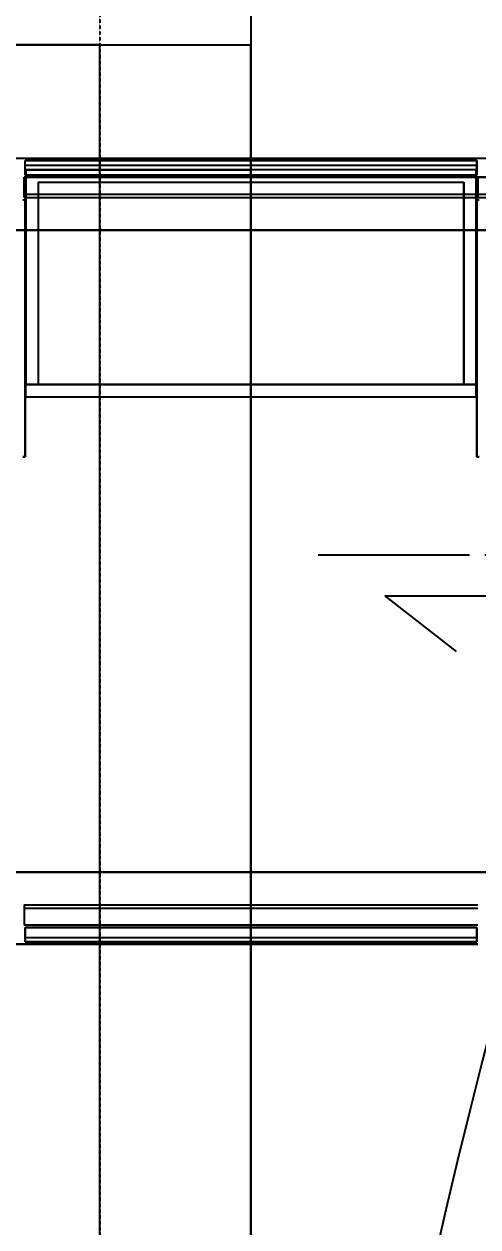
# Model space of a CAD drawing. Extents: x 11992 to 29481, y -6727 to 6811.
# Drawn here: x 18800 to 19400, y -2334 to -742 of the extents above; entities that cross this region are included whole.
import ezdxf

# ---------------------------------------------------------------- set-up
doc = ezdxf.new("R2010")
doc.units = 0
doc.header["$MEASUREMENT"] = 0
doc.linetypes.add('DASHED', pattern=[19.05, 12.7, -6.35])
doc.linetypes.add('DOTE', pattern=[2.42, 2, -0.2, 0.02, -0.2])
doc.layers.get('0').update_dxf_attribs({"color": 8, "linetype": 'CONTINUOUS'})
for name, color, linetype in [('DQ-BEAM-DASH', 8, 'DASHED'), ('zoylight 4标注', 9, 'CONTINUOUS'), ('zoylight 5回路', 4, 'CONTINUOUS')]:
    doc.layers.add(name, color=color, linetype=linetype)

# ---------------------------------------------------------------- blocks, each defined once
blk = doc.blocks.new('MB-B')
at = {"layer": 'DQ-BEAM-DASH', "ltscale": 0.01}
for p, q in [((-11200, 4800), (-11200, 1100)), ((-11000, 4800), (-11000, 1100))]:
    blk.add_line(p, q, dxfattribs=at)

msp = doc.modelspace()

# ---------------------------------------------------------------- linework, layer by layer
for p, q in [((19099.6, 430.6, 559.6), (19099.6, -3269.4, 559.6)), ((19099.6, 430.6, 559.6), (19099.6, -3269.4, 559.6)), ((19099.6, 430.6, 379.6), (19099.6, -3269.4, 379.6)), ((19099.6, 430.6, 329.6), (19099.6, -3269.4, 329.6)), ((19099.6, 430.6, -40.4), (19099.6, -769.4, -40.4)), ((19099.6, 430.6, 379.6), (19099.6, -769.4, 379.6)), ((12599.6, -769.4, -40.4), (19099.6, -769.4, -40.4)), ((12599.6, -769.4, 379.6), (19099.6, -769.4, 379.6)), ((18899.6, -769.4, -40.4), (18699.6, -769.4, -40.4)), ((18899.6, -769.4, 379.6), (18699.6, -769.4, 379.6)), ((18899.6, -3369.4, -40.4), (18899.6, -769.4, -40.4)), ((18899.6, -769.4, -40.4), (19099.6, -769.4, -40.4)), ((18899.6, -3969.4, -40.4), (18899.6, -769.4, -40.4)), ((18899.6, -3269.4, 379.6), (18899.6, -769.4, 379.6)), ((18899.6, -769.4, 379.6), (19099.6, -769.4, 379.6)), ((18899.6, -3969.4, 379.6), (18899.6, -769.4, 379.6)), ((18899.6, -769.4, -40.4), (18899.6, -769.4, 379.6)), ((18899.6, -769.4, -40.4), (18899.6, -769.4, 379.6)), ((19099.6, -3369.4, -40.4), (19099.6, -769.4, -40.4)), ((19099.6, -769.4, -40.4), (19099.6, -769.4, 379.6)), ((19099.6, -3269.4, 379.6), (19099.6, -769.4, 379.6)), ((19099.6, -769.4, -40.4), (19099.6, -769.4, 379.6)), ((18399.7, -919.4, -1557.4), (20617.6, -919.4, -1557.4)), ((18399.7, -919.4, -1497.4), (20617.6, -919.4, -1497.4)), ((18801.1, -928.3, -1788.4), (18801.1, -922.3, -1788.4)), ((18801.1, -922.4, -1804.4), (18801.1, -922.3, -1788.4)), ((19398.1, -922.3, -1788.3), (18801.1, -922.3, -1788.4)), ((19398.1, -922.4, -1804.4), (18801.1, -922.4, -1804.4)), ((18801.1, -922.4, -2385.4), (18801.1, -922.4, -1804.4)), ((19398.1, -922.4, -2385.4), (18801.1, -922.4, -2385.4)), ((18801.1, -941.4, -2385.4), (18801.1, -922.4, -2385.4)), ((18801.1, -941.4, -1804.4), (18801.1, -922.4, -1804.4)), ((18801.1, -922.4, -1804.4), (19398.1, -922.4, -1804.3)), ((18801.1, -941.4, -1804.4), (18801.1, -922.4, -1804.4)), ((19398.1, -922.3, -1788.3), (19398.1, -928.3, -1788.3)), ((19398.1, -922.3, -1788.3), (19398.1, -922.4, -1804.3)), ((19398.1, -922.4, -2385.4), (19398.1, -922.4, -1804.4)), ((19398.1, -922.4, -2385.4), (19398.1, -941.4, -2385.4)), ((19398.1, -922.4, -1804.4), (19398.1, -941.4, -1804.4)), ((19398.1, -941.4, -1804.3), (19398.1, -922.4, -1804.3)), ((18801.1, -941.4, -1797.4), (18801.1, -928.3, -1797.4)), ((18801.1, -928.3, -1797.4), (18801.1, -928.3, -1788.4)), ((18801.1, -928.3, -1788.4), (19398.1, -928.3, -1788.3)), ((18801.1, -928.3, -1797.4), (19398.1, -928.3, -1797.3)), ((18802.1, -934.9, -1757.4), (18802.1, -934.9, -1667.4)), ((18802.1, -934.9, -1667.4), (18802.1, -1218.9, -1667.4)), ((18802.1, -1234.9, -1757.4), (18802.1, -934.9, -1757.4)), ((19397.1, -934.9, -1757.4), (18802.1, -934.9, -1757.4)), ((19397.1, -934.9, -1667.4), (18802.1, -934.9, -1667.4)), ((18802.1, -934.9, -1667.4), (19099.6, -934.9, -1667.4)), ((19397.1, -934.9, -1667.4), (19099.6, -934.9, -1667.4)), ((19397.1, -934.9, -1757.4), (19397.1, -934.9, -1667.4)), ((19397.1, -934.9, -1757.4), (19397.1, -1234.9, -1757.4)), ((19397.1, -1218.9, -1667.4), (19397.1, -934.9, -1667.4)), ((19398.1, -941.4, -1797.3), (19398.1, -928.3, -1797.3)), ((19398.1, -928.3, -1788.3), (19398.1, -928.3, -1797.3)), ((18799.6, -944.4, -1804.9), (18799.6, -966.7, -1804.9)), ((18799.6, -944.4, -1804.9), (19399.6, -944.4, -1804.9)), ((18799.6, -971.2, -1809.4), (18799.6, -944.4, -1809.4)), ((19399.6, -944.4, -1809.4), (18799.6, -944.4, -1809.4)), ((18799.6, -944.4, -1804.9), (18799.6, -944.4, -1809.4)), ((18801.1, -941.4, -2385.4), (18801.1, -941.4, -1804.4)), ((18801.1, -941.4, -1804.4), (19398.1, -941.4, -1804.4)), ((18801.1, -941.4, -2385.4), (19398.1, -941.4, -2385.4)), ((18801.1, -941.4, -1804.4), (19398.1, -941.4, -1804.3)), ((18801.1, -941.4, -1797.4), (18801.1, -941.4, -1804.4)), ((18801.1, -941.4, -1797.4), (19398.1, -941.4, -1797.3)), ((18818.1, -950.9, -1667.4), (19381.1, -950.9, -1667.4)), ((18818.1, -950.9, -1741.4), (19381.1, -950.9, -1741.4)), ((18818.1, -950.9, -1667.4), (18818.1, -1218.9, -1667.4)), ((18818.1, -950.9, -1667.4), (18818.1, -950.9, -1741.4)), ((18818.1, -950.9, -1741.4), (18818.1, -1218.9, -1741.4)), ((19381.1, -950.9, -1667.4), (19381.1, -1218.9, -1667.4)), ((19381.1, -950.9, -1667.4), (19381.1, -950.9, -1741.4)), ((19381.1, -1218.9, -1741.4), (19381.1, -950.9, -1741.4)), ((19398.1, -941.4, -2385.4), (19398.1, -941.4, -1804.4)), ((19398.1, -941.4, -1797.3), (19398.1, -941.4, -1804.3)), ((19399.6, -944.4, -1804.9), (19399.6, -966.7, -1804.9)), ((19399.6, -944.4, -1804.9), (20599.6, -944.4, -1804.9)), ((19399.6, -971.2, -1809.4), (19399.6, -944.4, -1809.4)), ((20599.6, -944.4, -1809.4), (19399.6, -944.4, -1809.4)), ((19399.6, -944.4, -1804.9), (19399.6, -944.4, -1809.4)), ((19399.6, -966.7, -1804.9), (19399.6, -944.4, -1804.9)), ((19399.6, -944.4, -1809.4), (19399.6, -971.2, -1809.4)), ((19399.6, -944.4, -1809.4), (19399.6, -944.4, -1804.9)), ((18799.6, -966.7, -1804.9), (19399.6, -966.7, -1804.9)), ((18799.6, -966.7, -1757.4), (19399.6, -966.7, -1757.4)), ((18799.6, -966.7, -1804.9), (18799.6, -966.7, -1757.4)), ((18799.6, -966.7, -1757.4), (18799.6, -971.2, -1757.4)), ((19399.6, -966.7, -1804.9), (20599.6, -966.7, -1804.9)), ((19399.6, -966.7, -1804.9), (19399.6, -966.7, -1757.4)), ((19399.6, -966.7, -1757.4), (20599.6, -966.7, -1757.4)), ((19399.6, -966.7, -1757.4), (19399.6, -971.2, -1757.4)), ((19399.6, -966.7, -1804.9), (19399.6, -966.7, -1757.4)), ((19399.6, -966.7, -1757.4), (19399.6, -971.2, -1757.4)), ((18798.1, -974.4, -1754.4), (18801.1, -974.4, -1754.4)), ((18798.1, -974.4, -1576.4), (18801.1, -974.4, -1576.4)), ((18799.6, -971.2, -1757.4), (19399.6, -971.2, -1757.4)), ((18799.6, -971.2, -1757.4), (18799.6, -971.2, -1809.4)), ((18799.6, -971.2, -1809.4), (19399.6, -971.2, -1809.4)), ((18801.1, -1314.4, -1576.4), (18801.1, -974.4, -1576.4)), ((18801.1, -974.4, -1754.4), (18801.1, -974.4, -1576.4)), ((18801.1, -974.4, -1754.4), (18801.1, -1314.4, -1754.4)), ((19398.1, -1314.4, -1576.4), (19398.1, -974.4, -1576.4)), ((19398.1, -974.4, -1754.4), (19398.1, -1314.4, -1754.4)), ((19398.1, -974.4, -1754.4), (19398.1, -974.4, -1576.4)), ((19398.1, -974.4, -1754.4), (19401.1, -974.4, -1754.4)), ((19398.1, -974.4, -1576.4), (19401.1, -974.4, -1576.4)), ((19399.6, -971.2, -1757.4), (20599.6, -971.2, -1757.4)), ((19399.6, -971.2, -1809.4), (20599.6, -971.2, -1809.4)), ((19399.6, -971.2, -1757.4), (19399.6, -971.2, -1809.4)), ((19399.6, -971.2, -1809.4), (19399.6, -971.2, -1757.4)), ((20599.6, -1014.4, -2385.4), (18199.6, -1014.4, -2385.4)), ((18199.6, -1014.4, -2445.4), (20599.6, -1014.4, -2445.4)), ((18802.1, -1234.9, -1587.4), (18802.1, -1218.9, -1587.4)), ((18802.1, -1218.9, -1587.4), (18802.1, -1218.9, -1667.4)), ((18802.1, -1218.9, -1587.4), (19397.1, -1218.9, -1587.4)), ((18818.1, -1218.9, -1667.4), (18802.1, -1218.9, -1667.4)), ((18818.1, -1218.9, -1667.4), (18818.1, -1218.9, -1741.4)), ((19381.1, -1218.9, -1741.4), (18818.1, -1218.9, -1741.4)), ((19381.1, -1218.9, -1741.4), (19381.1, -1218.9, -1667.4)), ((19397.1, -1218.9, -1667.4), (19381.1, -1218.9, -1667.4)), ((19397.1, -1234.9, -1587.4), (19397.1, -1218.9, -1587.4)), ((19397.1, -1218.9, -1587.4), (19397.1, -1218.9, -1667.4)), ((18802.1, -1234.9, -1757.4), (18802.1, -1234.9, -1587.4)), ((18802.1, -1234.9, -1757.4), (19397.1, -1234.9, -1757.4)), ((18802.1, -1234.9, -1587.4), (19397.1, -1234.9, -1587.4)), ((19397.1, -1234.9, -1757.4), (19397.1, -1234.9, -1587.4)), ((18801.1, -1314.4, -1754.4), (18798.1, -1314.4, -1754.4)), ((18798.1, -1314.4, -1576.4), (18801.1, -1314.4, -1576.4)), ((18801.1, -1314.4, -1754.4), (18801.1, -1314.4, -1576.4)), ((19401.1, -1314.4, -1754.4), (19398.1, -1314.4, -1754.4)), ((19398.1, -1314.4, -1576.4), (19401.1, -1314.4, -1576.4)), ((19398.1, -1314.4, -1576.4), (19398.1, -1314.4, -1754.4)), ((18199.6, -1864.4, -2385.4), (19999.6, -1864.4, -2385.4)), ((19999.6, -1864.4, -2445.4), (18199.6, -1864.4, -2445.4)), ((18799.7, -1907.6, -1557.4), (19399.6, -1907.6, -1557.4)), ((18799.7, -1907.6, -1557.4), (18799.7, -1912.1, -1557.4)), ((18799.7, -1907.6, -1557.4), (18799.7, -1907.6, -1609.4)), ((18799.7, -1907.6, -1609.4), (19399.6, -1907.6, -1609.4)), ((18799.7, -1907.6, -1609.4), (18799.7, -1934.4, -1609.4)), ((18799.7, -1912.1, -1604.9), (18799.7, -1934.4, -1604.9)), ((19399.6, -1912.1, -1604.9), (18799.7, -1912.1, -1604.9)), ((18799.7, -1912.1, -1604.9), (18799.7, -1912.1, -1557.4)), ((19399.6, -1912.1, -1557.4), (18799.7, -1912.1, -1557.4)), ((18799.7, -1934.4, -1609.4), (18799.7, -1934.4, -1604.9)), ((19399.6, -1934.4, -1604.9), (18799.7, -1934.4, -1604.9)), ((19399.6, -1934.4, -1609.4), (18799.7, -1934.4, -1609.4)), ((18801.2, -1937.4, -2385.4), (18801.2, -1956.4, -2385.4)), ((18801.2, -1956.4, -1604.4), (18801.2, -1937.4, -1604.4)), ((18801.2, -1937.4, -2385.4), (18801.2, -1937.4, -1604.4)), ((18801.2, -1937.4, -1604.4), (19398.1, -1937.4, -1604.4)), ((18801.2, -1937.4, -2385.4), (19398.1, -1937.4, -2385.4)), ((18801.2, -1937.4, -1604.4), (19398.1, -1937.4, -1604.3)), ((18801.2, -1937.4, -1604.4), (18801.2, -1956.4, -1604.4)), ((18801.2, -1950.5, -1597.4), (18801.2, -1937.4, -1597.4)), ((18801.2, -1937.4, -1604.4), (18801.2, -1937.4, -1597.4)), ((19398.1, -1937.4, -1597.3), (18801.2, -1937.4, -1597.4)), ((19398.1, -1956.4, -1604.4), (19398.1, -1937.4, -1604.4)), ((19398.1, -1937.4, -2385.4), (19398.1, -1937.4, -1604.4)), ((19398.1, -1937.4, -2385.4), (19398.1, -1956.4, -2385.4)), ((19398.1, -1937.4, -1604.3), (19398.1, -1956.4, -1604.3)), ((19398.1, -1937.4, -1597.3), (19398.1, -1937.4, -1604.3)), ((19398.1, -1937.4, -1597.3), (19398.1, -1950.5, -1597.3)), ((18801.2, -1956.5, -1588.4), (18801.2, -1950.5, -1588.4)), ((18801.2, -1950.5, -1588.4), (19398.1, -1950.5, -1588.3)), ((18801.2, -1950.5, -1597.4), (18801.2, -1950.5, -1588.4)), ((18801.2, -1950.5, -1597.4), (19398.1, -1950.5, -1597.3)), ((19398.1, -1956.4, -2385.4), (18801.2, -1956.4, -2385.4)), ((18801.2, -1956.4, -1604.4), (19398.1, -1956.4, -1604.4)), ((18801.2, -1956.4, -1604.4), (18801.2, -1956.4, -2385.4)), ((18801.2, -1956.4, -1604.4), (19398.1, -1956.4, -1604.3)), ((18801.2, -1956.4, -1604.4), (18801.2, -1956.5, -1588.4)), ((18801.2, -1956.5, -1588.4), (19398.1, -1956.5, -1588.3)), ((19398.1, -1956.5, -1588.3), (19398.1, -1950.5, -1588.3)), ((19398.1, -1950.5, -1588.3), (19398.1, -1950.5, -1597.3)), ((19398.1, -1956.4, -2385.4), (19398.1, -1956.4, -1604.4)), ((19398.1, -1956.4, -1604.3), (19398.1, -1956.5, -1588.3)), ((18399.7, -1959.4, -1557.4), (19399.6, -1959.4, -1557.4)), ((19399.6, -1959.4, -1497.4), (18399.7, -1959.4, -1497.4))]:
    msp.add_line(p, q)
at = {"layer": 'zoylight 4标注', "color": 9, "linetype": 'DOTE', "ltscale": 100}
msp.add_line((19188.6, -1444.1, -2437.4), (20830.8, -1444.1, -2437.4), dxfattribs=at)
at = {"layer": 'zoylight 4标注', "linetype": 'Continuous'}
msp.add_lwpolyline([(19575.5, -1498.9), (19276.9, -1498.9), (19370.9, -1572.3)], dxfattribs=at)
at = {"layer": 'zoylight 5回路', "linetype": 'Continuous'}
for centre, radius, start, end in [((29681.4, -4718.9), 10601.1, 162.13774, 185.40822), ((71112.1, 5667.4), 53418.4, 187.93296, 192.30889)]:
    msp.add_arc(centre, radius, start, end, dxfattribs=at)

# ---------------------------------------------------------------- block references
msp.add_blockref('MB-B', (30099.6, -4369.5))

doc.saveas('drawing.dxf')
